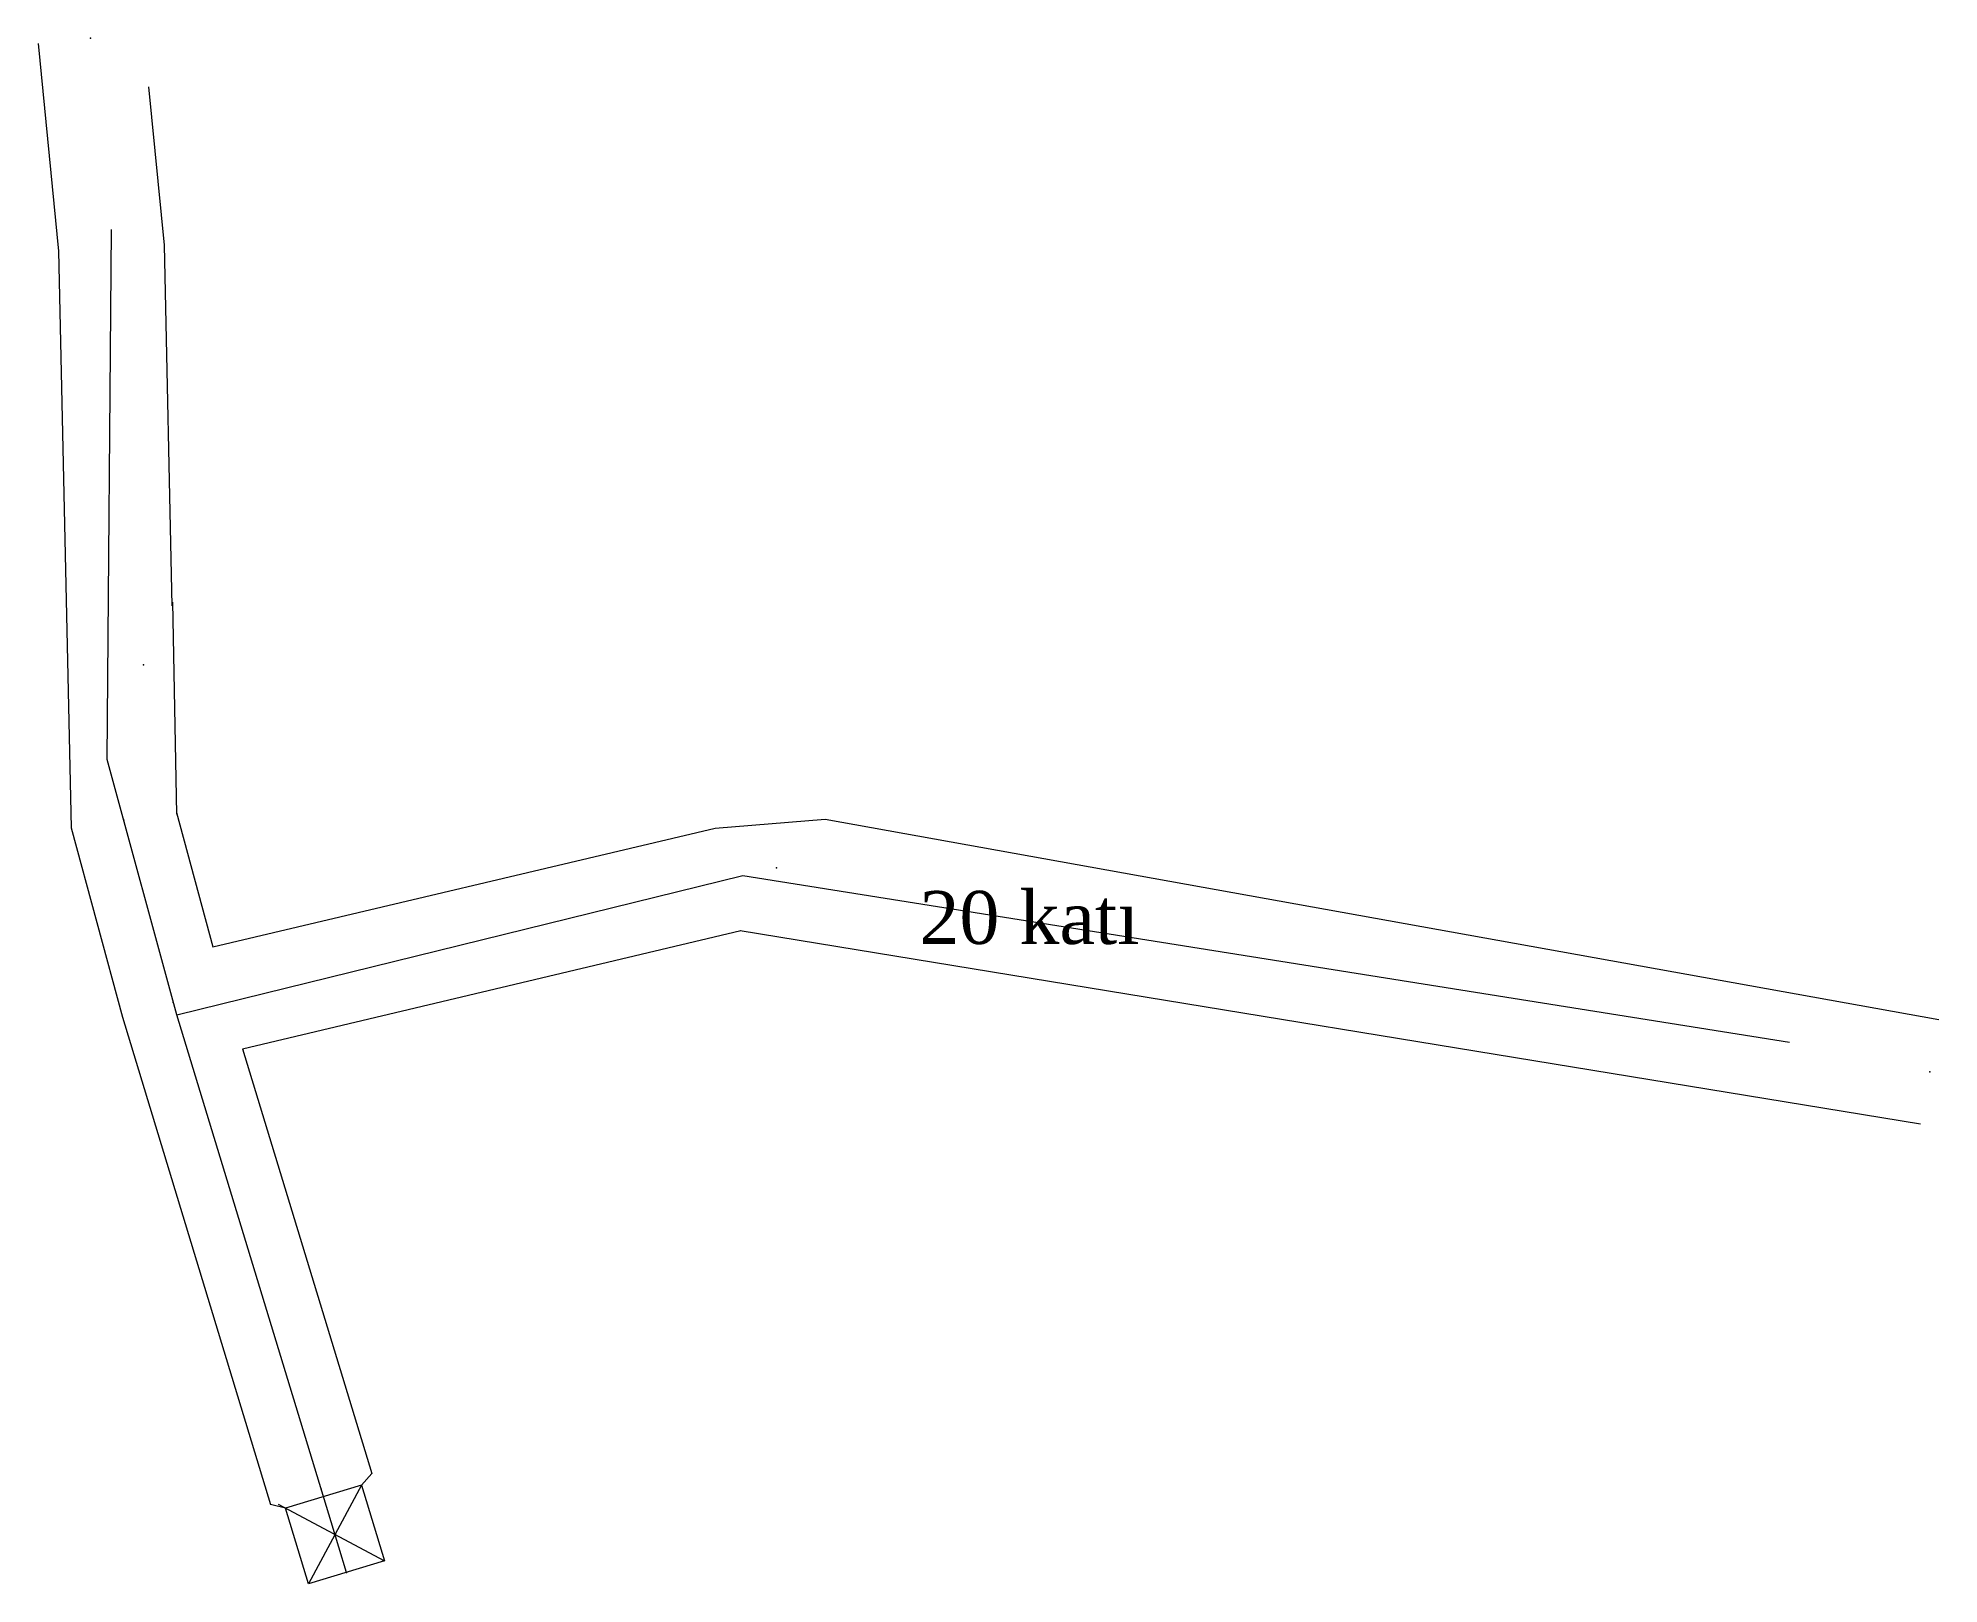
# Model space of a CAD drawing. Header units: millimetres. Extents: x 677421.4 to 677457.2, y 4146341.5 to 4146370.7.
import ezdxf

# ---------------------------------------------------------------- set-up
doc = ezdxf.new("R2010")
doc.units = ezdxf.units.MM
for name, color, linetype, lineweight in [('GEOFENCE', 4, 'Continuous', 0), ('INIT_COORD', 5, 'Continuous', 0), ('KAT20', 3, 'Continuous', 0), ('TEXT', 5, 'Continuous', 0)]:
    doc.layers.add(name, color=color, linetype=linetype, lineweight=lineweight)
doc.styles.get("Standard").update_dxf_attribs({"font": 'TIMES.TTF'})

msp = doc.modelspace()

# ---------------------------------------------------------------- linework, layer by layer
at = {"layer": 'GEOFENCE'}
for p, q in [((677422.667, 4146357.096, 1144.793), (677422.748, 4146367.096, 1144.772)), ((677423.986, 4146352.274, 1144.71), (677422.667, 4146357.096, 1144.793)), ((677423.986, 4146352.274, 1144.71), (677434.666, 4146354.905, 1144.775)), ((677434.666, 4146354.905, 1144.775), (677454.417, 4146351.76, 1144.772)), ((677426.894, 4146342.706, 1144.74), (677423.986, 4146352.274, 1144.71)), ((677427.184, 4146341.752, 1144.674), (677426.894, 4146342.706, 1144.74))]:
    msp.add_line(p, q, dxfattribs=at)
at = {"layer": 'INIT_COORD'}
msp.add_point((677427.184, 4146341.752, 1144.674), dxfattribs=at)
at = {"layer": 'KAT20', "lineweight": 0}
for p, q in [((677421.363, 4146370.612, 1144.773), (677421.748, 4146366.687, 1144.773)), ((677423.449, 4146369.791, 1144.773), (677423.741, 4146366.806, 1144.773)), ((677421.748, 4146366.687, 1144.773), (677421.987, 4146355.808, 1144.773)), ((677423.741, 4146366.806, 1144.773), (677423.891, 4146359.994, 1144.773)), ((677423.982, 4146356.061, 1144.773), (677423.907, 4146360.067, 1144.773)), ((677423.976, 4146356.094, 1144.773), (677424.664, 4146353.557, 1144.773)), ((677434.14, 4146355.798, 1144.773), (677436.22, 4146355.971, 1144.773)), ((677436.22, 4146355.971, 1144.773), (677457.237, 4146352.188, 1144.773)), ((677421.987, 4146355.808, 1144.727), (677422.955, 4146352.233, 1144.727)), ((677424.664, 4146353.557, 1144.773), (677434.14, 4146355.798, 1144.773)), ((677425.222, 4146351.636, 1144.773), (677434.625, 4146353.87, 1144.773)), ((677434.616, 4146353.87, 1144.773), (677456.889, 4146350.219, 1144.773)), ((677422.955, 4146352.233, 1144.773), (677425.751, 4146343.036, 1144.773)), ((677425.222, 4146351.636, 1144.674), (677427.66, 4146343.617, 1144.674)), ((677427.465, 4146343.401, 1144.773), (677426.033, 4146342.966, 1144.773)), ((677427.465, 4146343.401, 1144.674), (677426.469, 4146341.534, 1144.674)), ((677427.66, 4146343.617, 1144.773), (677427.465, 4146343.401, 1144.773)), ((677427.465, 4146343.401, 1144.674), (677427.9, 4146341.969, 1144.674)), ((677426.033, 4146342.966, 1144.773), (677425.751, 4146343.036, 1144.773)), ((677425.894, 4146343.04, 1144.674), (677427.9, 4146341.969, 1144.674)), ((677426.469, 4146341.534, 1144.674), (677426.033, 4146342.966, 1144.674)), ((677427.9, 4146341.969, 1144.674), (677426.469, 4146341.534, 1144.674))]:
    msp.add_line(p, q, dxfattribs=at)
for p in [(677422.356, 4146370.713, 1145.098), (677423.355, 4146358.884, 1144.773), (677422.982, 4146355.951, 1144.727), (677435.3, 4146355.048, 1144.773), (677423.914, 4146352.508, 1144.773), (677457.063, 4146351.203, 1144.773), (677426.706, 4146343.326, 1144.674)]:
    msp.add_point(p, dxfattribs=at)

# ---------------------------------------------------------------- texts
at = {"layer": 'TEXT', "lineweight": 0}
msp.add_text('20 katı', height=1, dxfattribs=at).set_placement((677437.996, 4146353.614, 1144.773))

doc.saveas('drawing.dxf')
